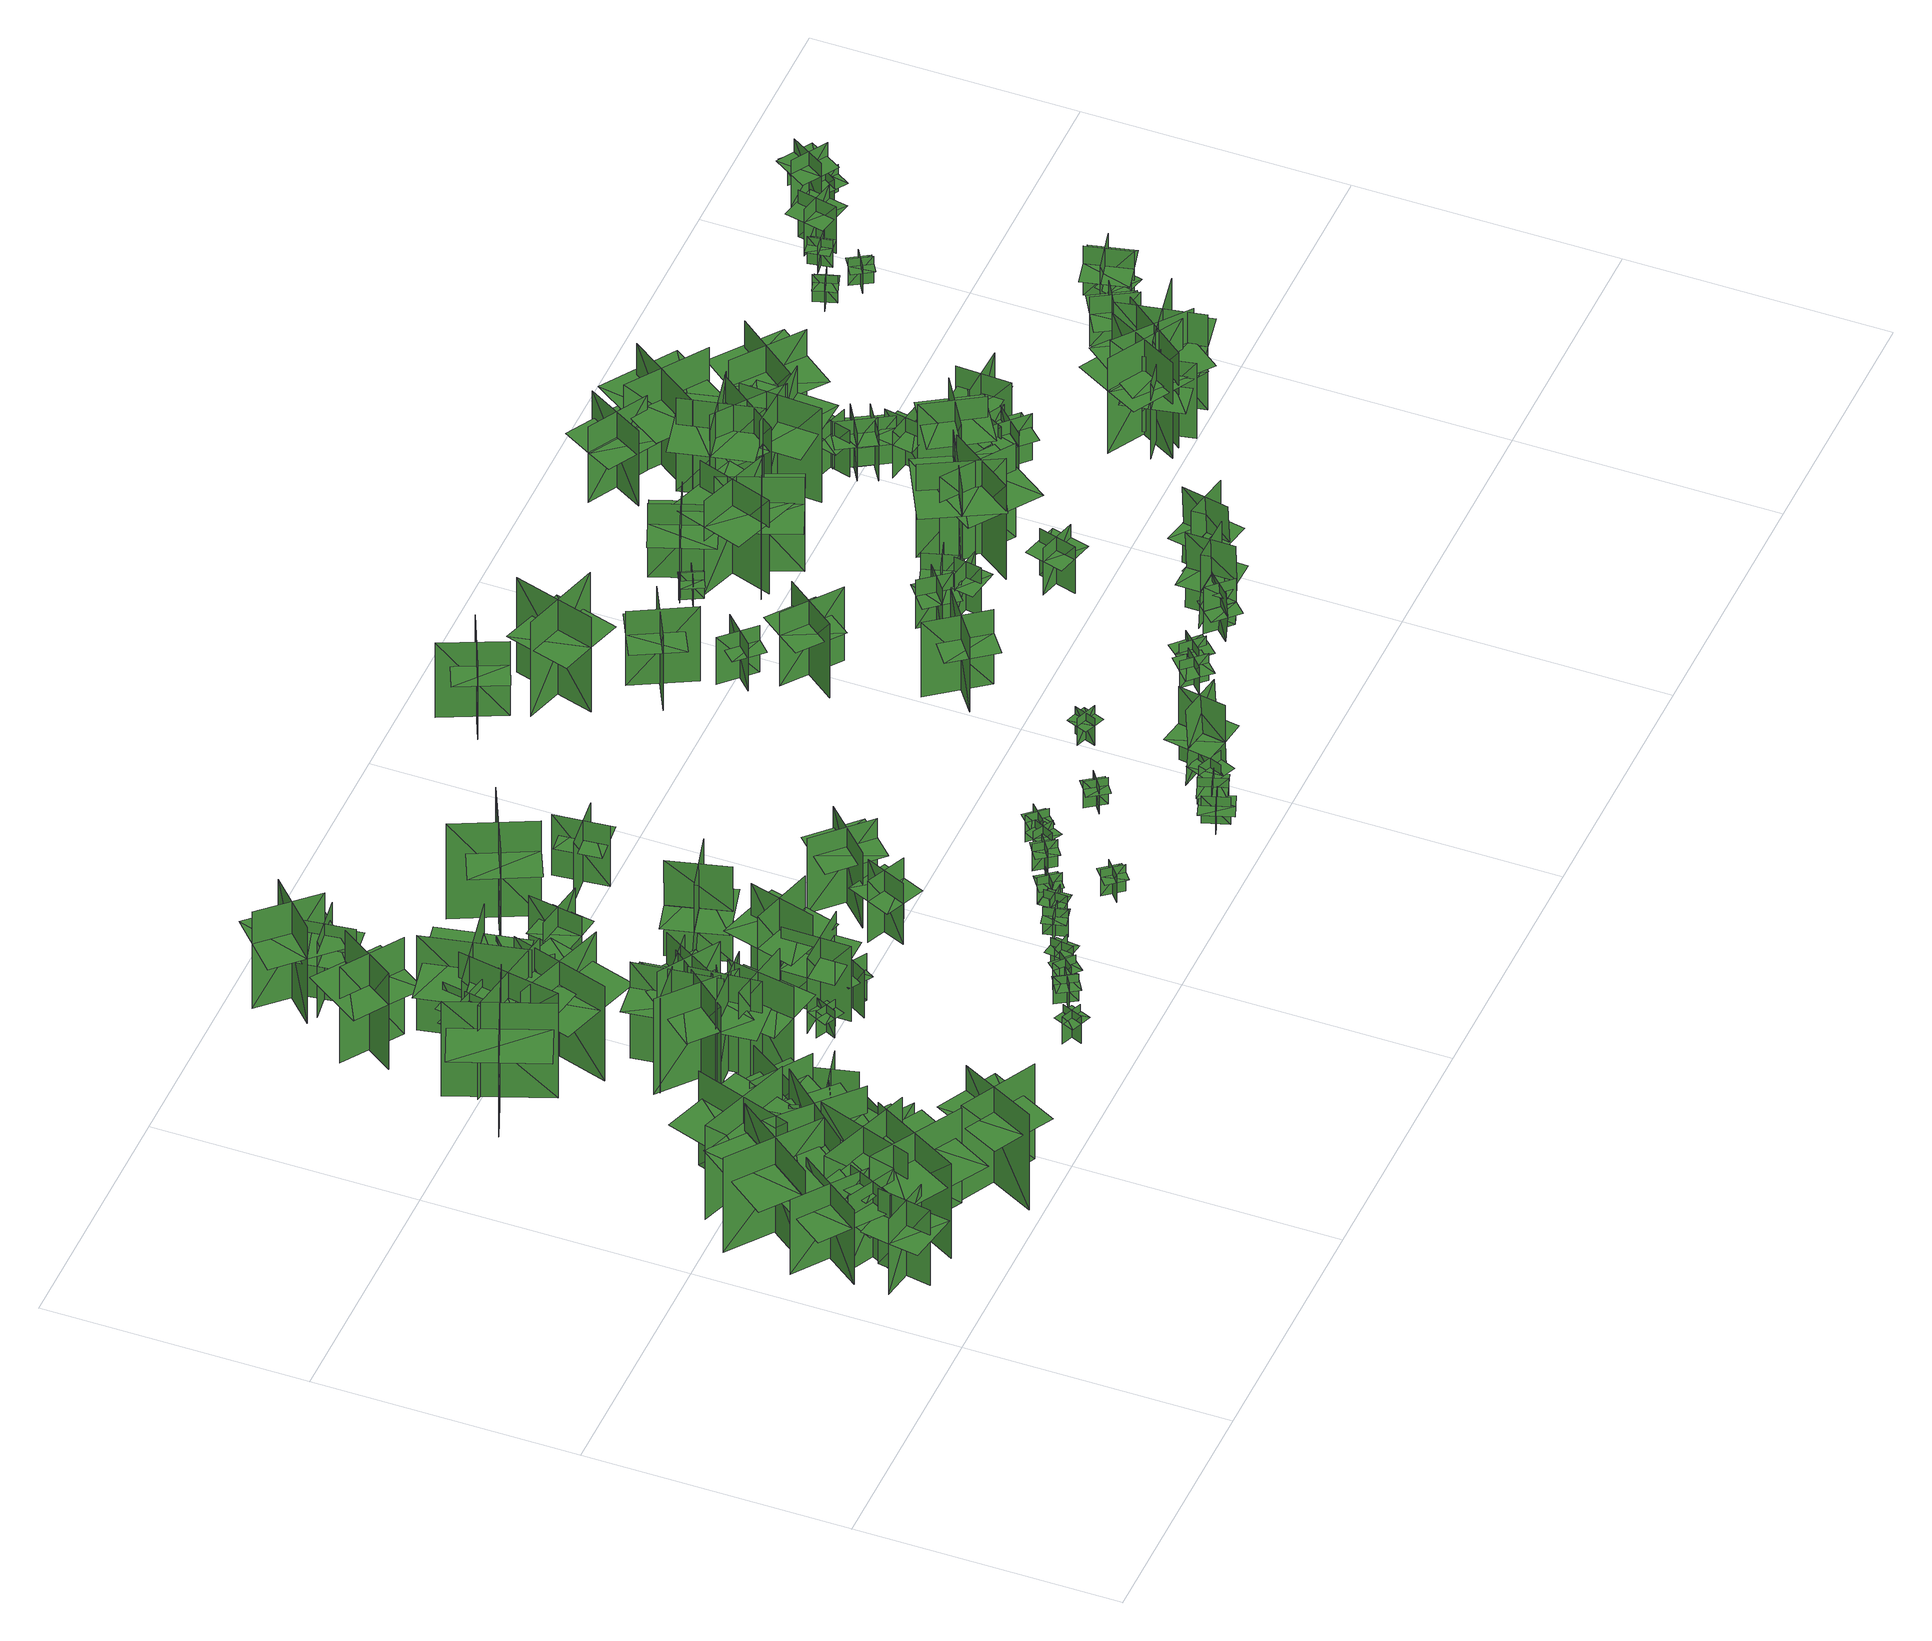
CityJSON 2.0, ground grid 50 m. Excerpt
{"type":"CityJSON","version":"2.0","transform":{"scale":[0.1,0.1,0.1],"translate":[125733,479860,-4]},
"CityObjects":{
"tree1":{"type":"SolitaryVegetationObject","geometry":[{"type":"MultiSurface","lod":"1","boundaries":[[[0,1,2]],[[0,2,3]],[[4,5,6]],[[4,6,7]],[[8,9,10]],[[8,10,11]],[[8,12,13]],[[8,13,9]]]}]},
"tree2":{"type":"SolitaryVegetationObject","geometry":[{"type":"MultiSurface","lod":"1","boundaries":[[[14,15,16]],[[14,16,17]],[[18,19,20]],[[18,20,21]],[[22,23,24]],[[22,24,25]],[[22,25,26]],[[22,26,27]]]}]},
"tree3":{"type":"SolitaryVegetationObject","geometry":[{"type":"MultiSurface","lod":"1","boundaries":[[[28,29,30]],[[28,30,31]],[[32,33,34]],[[32,34,35]],[[36,37,38]],[[36,38,39]],[[36,40,41]],[[36,41,37]]]}]},
"tree4":{"type":"SolitaryVegetationObject","geometry":[{"type":"MultiSurface","lod":"1","boundaries":[[[42,43,44]],[[42,44,45]],[[46,47,48]],[[46,48,49]],[[50,51,52]],[[50,52,53]],[[50,53,54]],[[50,54,55]]]}]},
"tree5":{"type":"SolitaryVegetationObject","geometry":[{"type":"MultiSurface","lod":"1","boundaries":[[[56,57,58]],[[56,58,59]],[[60,61,62]],[[60,62,63]],[[64,65,66]],[[64,66,67]],[[64,67,68]],[[64,68,69]]]}]},
"tree6":{"type":"SolitaryVegetationObject","geometry":[{"type":"MultiSurface","lod":"1","boundaries":[[[70,71,72]],[[70,72,73]],[[74,75,76]],[[74,76,77]],[[78,79,80]],[[78,80,81]],[[78,81,82]],[[78,82,83]]]}]},
"tree7":{"type":"SolitaryVegetationObject","geometry":[{"type":"MultiSurface","lod":"1","boundaries":[[[84,85,86]],[[84,86,87]],[[88,89,90]],[[88,90,91]],[[92,93,94]],[[92,94,95]],[[92,95,96]],[[92,96,97]]]}]},
"tree8":{"type":"SolitaryVegetationObject","geometry":[{"type":"MultiSurface","lod":"1","boundaries":[[[98,99,100]],[[98,100,101]],[[102,103,104]],[[102,104,105]],[[106,107,108]],[[106,108,109]],[[106,109,110]],[[106,110,111]]]}]},
"tree9":{"type":"SolitaryVegetationObject","geometry":[{"type":"MultiSurface","lod":"1","boundaries":[[[112,113,114]],[[112,114,115]],[[116,117,118]],[[116,118,119]],[[120,121,122]],[[120,122,123]],[[120,124,125]],[[120,125,121]]]}]},
"tree10":{"type":"SolitaryVegetationObject","geometry":[{"type":"MultiSurface","lod":"1","boundaries":[[[126,127,128]],[[126,128,129]],[[130,131,132]],[[130,132,133]],[[134,135,136]],[[134,136,137]],[[134,138,139]],[[134,139,135]]]}]},
"tree11":{"type":"SolitaryVegetationObject","geometry":[{"type":"MultiSurface","lod":"1","boundaries":[[[140,141,142]],[[140,142,143]],[[144,145,146]],[[144,146,147]],[[148,149,150]],[[148,150,151]],[[148,152,153]],[[148,153,149]]]}]},
"tree12":{"type":"SolitaryVegetationObject","geometry":[{"type":"MultiSurface","lod":"1","boundaries":[[[154,155,156]],[[154,156,157]],[[158,159,160]],[[158,160,161]],[[162,163,164]],[[162,164,165]],[[162,166,167]],[[162,167,163]]]}]},
"tree13":{"type":"SolitaryVegetationObject","geometry":[{"type":"MultiSurface","lod":"1","boundaries":[[[168,169,170]],[[168,170,171]],[[172,173,174]],[[172,174,175]],[[176,177,178]],[[176,178,179]],[[176,180,181]],[[176,181,177]]]}]},
"tree14":{"type":"SolitaryVegetationObject","geometry":[{"type":"MultiSurface","lod":"1","boundaries":[[[182,183,184]],[[182,184,185]],[[186,187,188]],[[186,188,189]],[[190,191,192]],[[190,192,193]],[[190,193,194]],[[190,194,195]]]}]},
"tree15":{"type":"SolitaryVegetationObject","geometry":[{"type":"MultiSurface","lod":"1","boundaries":[[[196,197,198]],[[196,198,199]],[[200,201,202]],[[200,202,203]],[[204,205,206]],[[204,206,207]],[[204,207,208]],[[204,208,209]]]}]},
"tree16":{"type":"SolitaryVegetationObject","geometry":[{"type":"MultiSurface","lod":"1","boundaries":[[[210,211,212]],[[210,212,213]],[[214,215,216]],[[214,216,217]],[[218,219,220]],[[218,220,221]],[[218,221,222]],[[218,222,223]]]}]},
"tree17":{"type":"SolitaryVegetationObject","geometry":[{"type":"MultiSurface","lod":"1","boundaries":[[[224,225,226]],[[224,226,227]],[[228,229,230]],[[228,230,231]],[[232,233,234]],[[232,234,235]],[[232,236,237]],[[232,237,233]]]}]},
"tree18":{"type":"SolitaryVegetationObject","geometry":[{"type":"MultiSurface","lod":"1","boundaries":[[[238,239,240]],[[238,240,241]],[[242,243,244]],[[242,244,245]],[[246,247,248]],[[246,248,249]],[[246,250,251]],[[246,251,247]]]}]},
"tree19":{"type":"SolitaryVegetationObject","geometry":[{"type":"MultiSurface","lod":"1","boundaries":[[[252,253,254]],[[252,254,255]],[[256,257,258]],[[256,258,259]],[[260,261,262]],[[260,262,263]],[[260,264,265]],[[260,265,261]]]}]},
"tree20":{"type":"SolitaryVegetationObject","geometry":[{"type":"MultiSurface","lod":"1","boundaries":[[[266,267,268]],[[266,268,269]],[[270,271,272]],[[270,272,273]],[[274,275,276]],[[274,276,277]],[[274,277,278]],[[274,278,279]]]}]},
"tree21":{"type":"SolitaryVegetationObject","geometry":[{"type":"MultiSurface","lod":"1","boundaries":[[[280,281,282]],[[280,282,283]],[[284,285,286]],[[284,286,287]],[[288,289,290]],[[288,290,291]],[[288,292,293]],[[288,293,289]]]}]},
"tree22":{"type":"SolitaryVegetationObject","geometry":[{"type":"MultiSurface","lod":"1","boundaries":[[[294,295,296]],[[294,296,297]],[[298,299,300]],[[298,300,301]],[[302,303,304]],[[302,304,305]],[[302,306,307]],[[302,307,303]]]}]},
"tree23":{"type":"SolitaryVegetationObject","geometry":[{"type":"MultiSurface","lod":"1","boundaries":[[[308,309,310]],[[308,310,311]],[[312,313,314]],[[312,314,315]],[[316,317,318]],[[316,318,319]],[[316,319,320]],[[316,320,321]]]}]},
"tree24":{"type":"SolitaryVegetationObject","geometry":[{"type":"MultiSurface","lod":"1","boundaries":[[[322,323,324]],[[322,324,325]],[[326,327,328]],[[326,328,329]],[[330,331,332]],[[330,332,333]],[[330,334,335]],[[330,335,331]]]}]},
"tree25":{"type":"SolitaryVegetationObject","geometry":[{"type":"MultiSurface","lod":"1","boundaries":[[[336,337,338]],[[336,338,339]],[[340,341,342]],[[340,342,343]],[[344,345,346]],[[344,346,347]],[[344,347,348]],[[344,348,349]]]}]},
"tree26":{"type":"SolitaryVegetationObject","geometry":[{"type":"MultiSurface","lod":"1","boundaries":[[[350,351,352]],[[350,352,353]],[[354,355,356]],[[354,356,357]],[[358,359,360]],[[358,360,361]],[[358,361,362]],[[358,362,363]]]}]},
"tree27":{"type":"SolitaryVegetationObject","geometry":[{"type":"MultiSurface","lod":"1","boundaries":[[[364,365,366]],[[364,366,367]],[[368,369,370]],[[368,370,371]],[[372,373,374]],[[372,374,375]],[[372,376,377]],[[372,377,373]]]}]},
"tree28":{"type":"SolitaryVegetationObject","geometry":[{"type":"MultiSurface","lod":"1","boundaries":[[[378,379,380]],[[378,380,381]],[[382,383,384]],[[382,384,385]],[[386,387,388]],[[386,388,389]],[[386,389,390]],[[386,390,391]]]}]},
"tree29":{"type":"SolitaryVegetationObject","geometry":[{"type":"MultiSurface","lod":"1","boundaries":[[[392,393,394]],[[392,394,395]],[[396,397,398]],[[396,398,399]],[[400,401,402]],[[400,402,403]],[[400,404,405]],[[400,405,401]]]}]},
"tree30":{"type":"SolitaryVegetationObject","geometry":[{"type":"MultiSurface","lod":"1","boundaries":[[[406,407,408]],[[406,408,409]],[[410,411,412]],[[410,412,413]],[[414,415,416]],[[414,416,417]],[[414,417,418]],[[414,418,419]]]}]},
"tree31":{"type":"SolitaryVegetationObject","geometry":[{"type":"MultiSurface","lod":"1","boundaries":[[[420,421,422]],[[420,422,423]],[[424,425,426]],[[424,426,427]],[[428,429,430]],[[428,430,431]],[[428,432,433]],[[428,433,429]]]}]},
"tree32":{"type":"SolitaryVegetationObject","geometry":[{"type":"MultiSurface","lod":"1","boundaries":[[[434,435,436]],[[434,436,437]],[[438,439,440]],[[438,440,441]],[[442,443,444]],[[442,444,445]],[[442,445,446]],[[442,446,447]]]}]},
"tree33":{"type":"SolitaryVegetationObject","geometry":[{"type":"MultiSurface","lod":"1","boundaries":[[[448,449,450]],[[448,450,451]],[[452,453,454]],[[452,454,455]],[[456,457,458]],[[456,458,459]],[[456,460,461]],[[456,461,457]]]}]},
"tree34":{"type":"SolitaryVegetationObject","geometry":[{"type":"MultiSurface","lod":"1","boundaries":[[[462,463,464]],[[462,464,465]],[[466,467,468]],[[466,468,469]],[[470,471,472]],[[470,472,473]],[[470,473,474]],[[470,474,475]]]}]},
"tree35":{"type":"SolitaryVegetationObject","geometry":[{"type":"MultiSurface","lod":"1","boundaries":[[[476,477,478]],[[476,478,479]],[[480,481,482]],[[480,482,483]],[[484,485,486]],[[484,486,487]],[[484,487,488]],[[484,488,489]]]}]},
"tree36":{"type":"SolitaryVegetationObject","geometry":[{"type":"MultiSurface","lod":"1","boundaries":[[[490,491,492]],[[490,492,493]],[[494,495,496]],[[494,496,497]],[[498,499,500]],[[498,500,501]],[[498,501,502]],[[498,502,503]]]}]},
"tree37":{"type":"SolitaryVegetationObject","geometry":[{"type":"MultiSurface","lod":"1","boundaries":[[[504,505,506]],[[504,506,507]],[[508,509,510]],[[508,510,511]],[[512,513,509]],[[512,509,508]],[[514,515,505]],[[514,505,504]],[[504,505,516]],[[504,516,517]],[[504,518,519]],[[504,519,505]]]}]},
"tree38":{"type":"SolitaryVegetationObject","geometry":[{"type":"MultiSurface","lod":"1","boundaries":[[[520,521,522]],[[520,522,523]],[[524,525,526]],[[524,526,527]],[[528,529,530]],[[528,530,531]],[[528,531,532]],[[528,532,533]]]}]},
"tree39":{"type":"SolitaryVegetationObject","geometry":[{"type":"MultiSurface","lod":"1","boundaries":[[[534,535,536]],[[534,536,537]],[[538,539,540]],[[538,540,541]],[[542,543,544]],[[542,544,545]],[[542,545,546]],[[542,546,547]]]}]},
"tree40":{"type":"SolitaryVegetationObject","geometry":[{"type":"MultiSurface","lod":"1","boundaries":[[[548,549,550]],[[548,550,551]],[[552,553,554]],[[552,554,555]],[[556,557,558]],[[556,558,559]],[[556,560,561]],[[556,561,557]]]}]},
"tree41":{"type":"SolitaryVegetationObject","geometry":[{"type":"MultiSurface","lod":"1","boundaries":[[[562,563,564]],[[562,564,565]],[[566,567,568]],[[566,568,569]],[[570,571,572]],[[570,572,573]],[[570,573,574]],[[570,574,575]]]}]},
"tree42":{"type":"SolitaryVegetationObject","geometry":[{"type":"MultiSurface","lod":"1","boundaries":[[[576,577,578]],[[576,578,579]],[[580,581,582]],[[580,582,583]],[[584,585,586]],[[584,586,587]],[[584,587,588]],[[584,588,589]]]}]},
"tree43":{"type":"SolitaryVegetationObject","geometry":[{"type":"MultiSurface","lod":"1","boundaries":[[[590,591,592]],[[590,592,593]],[[594,595,596]],[[594,596,597]],[[598,599,600]],[[598,600,601]],[[598,602,603]],[[598,603,599]]]}]},
"tree44":{"type":"SolitaryVegetationObject","geometry":[{"type":"MultiSurface","lod":"1","boundaries":[[[604,605,606]],[[604,606,607]],[[608,609,610]],[[608,610,611]],[[612,613,614]],[[612,614,615]],[[612,615,616]],[[612,616,617]]]}]},
"tree45":{"type":"SolitaryVegetationObject","geometry":[{"type":"MultiSurface","lod":"1","boundaries":[[[618,619,620]],[[618,620,621]],[[622,623,624]],[[622,624,625]],[[626,627,628]],[[626,628,629]],[[626,629,630]],[[626,630,631]]]}]},
"tree46":{"type":"SolitaryVegetationObject","geometry":[{"type":"MultiSurface","lod":"1","boundaries":[[[632,633,634]],[[632,634,635]],[[636,637,638]],[[636,638,639]],[[640,641,642]],[[640,642,643]],[[640,643,644]],[[640,644,645]]]}]},
"tree47":{"type":"SolitaryVegetationObject","geometry":[{"type":"MultiSurface","lod":"1","boundaries":[[[646,647,648]],[[646,648,649]],[[650,651,652]],[[650,652,653]],[[654,655,656]],[[654,656,657]],[[654,657,658]],[[654,658,659]]]}]},
"tree48":{"type":"SolitaryVegetationObject","geometry":[{"type":"MultiSurface","lod":"1","boundaries":[[[660,661,662]],[[660,662,663]],[[664,665,666]],[[664,666,667]],[[668,669,670]],[[668,670,671]],[[668,671,672]],[[668,672,673]]]}]},
"tree49":{"type":"SolitaryVegetationObject","geometry":[{"type":"MultiSurface","lod":"1","boundaries":[[[674,675,676]],[[674,676,677]],[[678,679,680]],[[678,680,681]],[[682,683,684]],[[682,684,685]],[[682,685,686]],[[682,686,687]]]}]},
"tree50":{"type":"SolitaryVegetationObject","geometry":[{"type":"MultiSurface","lod":"1","boundaries":[[[688,689,690]],[[688,690,691]],[[692,693,694]],[[692,694,695]],[[696,697,698]],[[696,698,699]],[[696,699,700]],[[696,700,701]]]}]},
"tree51":{"type":"SolitaryVegetationObject","geometry":[{"type":"MultiSurface","lod":"1","boundaries":[[[702,703,704]],[[702,704,705]],[[706,707,708]],[[706,708,709]],[[710,711,712]],[[710,712,713]],[[710,713,714]],[[710,714,715]]]}]},
"tree52":{"type":"SolitaryVegetationObject","geometry":[{"type":"MultiSurface","lod":"1","boundaries":[[[716,717,718]],[[716,718,719]],[[720,721,722]],[[720,722,723]],[[724,725,726]],[[724,726,727]],[[724,727,728]],[[724,728,729]]]}]},
"tree53":{"type":"SolitaryVegetationObject","geometry":[{"type":"MultiSurface","lod":"1","boundaries":[[[730,731,732]],[[730,732,733]],[[734,735,736]],[[734,736,737]],[[738,739,740]],[[738,740,741]],[[738,741,742]],[[738,742,743]]]}]},
"tree54":{"type":"SolitaryVegetationObject","geometry":[{"type":"MultiSurface","lod":"1","boundaries":[[[744,745,746]],[[744,746,747]],[[748,749,750]],[[748,750,751]],[[752,753,749]],[[752,749,748]],[[754,755,745]],[[754,745,744]],[[744,745,756]],[[744,756,757]],[[744,758,759]],[[744,759,745]]]}]},
"tree55":{"type":"SolitaryVegetationObject","geometry":[{"type":"MultiSurface","lod":"1","boundaries":[[[760,761,762]],[[760,762,763]],[[764,765,766]],[[764,766,767]],[[768,769,770]],[[768,770,771]],[[768,771,772]],[[768,772,773]]]}]},
"tree56":{"type":"SolitaryVegetationObject","geometry":[{"type":"MultiSurface","lod":"1","boundaries":[[[774,775,776]],[[774,776,777]],[[778,779,780]],[[778,780,781]],[[782,783,784]],[[782,784,785]],[[782,785,786]],[[782,786,787]]]}]},
"tree57":{"type":"SolitaryVegetationObject","geometry":[{"type":"MultiSurface","lod":"1","boundaries":[[[788,789,790]],[[788,790,791]],[[792,793,794]],[[792,794,795]],[[796,797,798]],[[796,798,799]],[[796,799,800]],[[796,800,801]]]}]},
"tree58":{"type":"SolitaryVegetationObject","geometry":[{"type":"MultiSurface","lod":"1","boundaries":[[[802,803,804]],[[802,804,805]],[[806,807,808]],[[806,808,809]],[[810,811,812]],[[810,812,813]],[[810,813,814]],[[810,814,815]]]}]},
"tree59":{"type":"SolitaryVegetationObject","geometry":[{"type":"MultiSurface","lod":"1","boundaries":[[[816,817,818]],[[816,818,819]],[[820,821,822]],[[820,822,823]],[[824,825,826]],[[824,826,827]],[[824,827,828]],[[824,828,829]]]}]},
"tree60":{"type":"SolitaryVegetationObject","geometry":[{"type":"MultiSurface","lod":"1","boundaries":[[[830,831,832]],[[830,832,833]],[[834,835,836]],[[834,836,837]],[[838,839,840]],[[838,840,841]],[[838,841,842]],[[838,842,843]]]}]},
"tree61":{"type":"SolitaryVegetationObject","geometry":[{"type":"MultiSurface","lod":"1","boundaries":[[[844,845,846]],[[844,846,847]],[[848,849,850]],[[848,850,851]],[[852,853,854]],[[852,854,855]],[[852,855,856]],[[852,856,857]]]}]},
"tree62":{"type":"SolitaryVegetationObject","geometry":[{"type":"MultiSurface","lod":"1","boundaries":[[[858,859,860]],[[858,860,861]],[[862,863,864]],[[862,864,865]],[[866,867,868]],[[866,868,869]],[[866,869,870]],[[866,870,871]]]}]},
"tree63":{"type":"SolitaryVegetationObject","geometry":[{"type":"MultiSurface","lod":"1","boundaries":[[[872,873,874]],[[872,874,875]],[[876,877,878]],[[876,878,879]],[[880,881,882]],[[880,882,883]],[[880,883,884]],[[880,884,885]]]}]},
"tree64":{"type":"SolitaryVegetationObject","geometry":[{"type":"MultiSurface","lod":"1","boundaries":[[[886,887,888]],[[886,888,889]],[[890,891,892]],[[890,892,893]],[[894,895,896]],[[894,896,897]],[[894,898,899]],[[894,899,895]]]}]},
"tree65":{"type":"SolitaryVegetationObject","geometry":[{"type":"MultiSurface","lod":"1","boundaries":[[[900,901,902]],[[900,902,903]],[[904,905,906]],[[904,906,907]],[[908,909,910]],[[908,910,911]],[[908,911,912]],[[908,912,913]]]}]},
"tree66":{"type":"SolitaryVegetationObject","geometry":[{"type":"MultiSurface","lod":"1","boundaries":[[[914,915,916]],[[914,916,917]],[[918,919,920]],[[918,920,921]],[[922,923,924]],[[922,924,925]],[[922,926,927]],[[922,927,923]]]}]},
"tree67":{"type":"SolitaryVegetationObject","geometry":[{"type":"MultiSurface","lod":"1","boundaries":[[[928,929,930]],[[928,930,931]],[[932,933,934]],[[932,934,935]],[[936,937,933]],[[936,933,932]],[[938,939,929]],[[938,929,928]],[[928,929,940]],[[928,940,941]],[[928,942,943]],[[928,943,929]]]}]},
"tree68":{"type":"SolitaryVegetationObject","geometry":[{"type":"MultiSurface","lod":"1","boundaries":[[[944,945,946]],[[944,946,947]],[[948,949,950]],[[948,950,951]],[[952,953,954]],[[952,954,955]],[[952,956,957]],[[952,957,953]]]}]},
"tree69":{"type":"SolitaryVegetationObject","geometry":[{"type":"MultiSurface","lod":"1","boundaries":[[[958,959,960]],[[958,960,961]],[[962,963,964]],[[962,964,965]],[[966,967,968]],[[966,968,969]],[[966,969,970]],[[966,970,971]]]}]},
"tree70":{"type":"SolitaryVegetationObject","geometry":[{"type":"MultiSurface","lod":"1","boundaries":[[[972,973,974]],[[972,974,975]],[[976,977,978]],[[976,978,979]],[[980,981,982]],[[980,982,983]],[[980,983,984]],[[980,984,985]]]}]},
"tree71":{"type":"SolitaryVegetationObject","geometry":[{"type":"MultiSurface","lod":"1","boundaries":[[[986,987,988]],[[986,988,989]],[[990,991,992]],[[990,992,993]],[[994,995,996]],[[994,996,997]],[[994,997,998]],[[994,998,999]]]}]},
"tree72":{"type":"SolitaryVegetationObject","geometry":[{"type":"MultiSurface","lod":"1","boundaries":[[[1000,1001,1002]],[[1000,1002,1003]],[[1004,1005,1006]],[[1004,1006,1007]],[[1008,1009,1005]],[[1008,1005,1004]],[[1010,1011,1001]],[[1010,1001,1000]],[[1000,1001,1012]],[[1000,1012,1013]],[[1000,1014,1015]],[[1000,1015,1001]]]}]},
"tree73":{"type":"SolitaryVegetationObject","geometry":[{"type":"MultiSurface","lod":"1","boundaries":[[[1016,1017,1018]],[[1016,1018,1019]],[[1020,1021,1022]],[[1020,1022,1023]],[[1024,1025,1026]],[[1024,1026,1027]],[[1024,1027,1028]],[[1024,1028,1029]]]}]},
"tree74":{"type":"SolitaryVegetationObject","geometry":[{"type":"MultiSurface","lod":"1","boundaries":[[[1030,1031,1032]],[[1030,1032,1033]],[[1034,1035,1036]],[[1034,1036,1037]],[[1038,1039,1035]],[[1038,1035,1034]],[[1040,1041,1031]],[[1040,1031,1030]],[[1030,1031,1042]],[[1030,1042,1043]],[[1030,1044,1045]],[[1030,1045,1031]]]}]},
"tree75":{"type":"SolitaryVegetationObject","geometry":[{"type":"MultiSurface","lod":"1","boundaries":[[[1046,1047,1048]],[[1046,1048,1049]],[[1050,1051,1052]],[[1050,1052,1053]],[[1054,1055,1056]],[[1054,1056,1057]],[[1054,1057,1058]],[[1054,1058,1059]]]}]},
"tree76":{"type":"SolitaryVegetationObject","geometry":[{"type":"MultiSurface","lod":"1","boundaries":[[[1060,1061,1062]],[[1060,1062,1063]],[[1064,1065,1066]],[[1064,1066,1067]],[[1068,1069,1070]],[[1068,1070,1071]],[[1068,1071,1072]],[[1068,1072,1073]]]}]},
"tree77":{"type":"SolitaryVegetationObject","geometry":[{"type":"MultiSurface","lod":"1","boundaries":[[[1074,1075,1076]],[[1074,1076,1077]],[[1078,1079,1080]],[[1078,1080,1081]],[[1082,1083,1079]],[[1082,1079,1078]],[[1084,1085,1075]],[[1084,1075,1074]],[[1074,1075,1086]],[[1074,1086,1087]],[[1074,1088,1089]],[[1074,1089,1075]]]}]},
"tree78":{"type":"SolitaryVegetationObject","geometry":[{"type":"MultiSurface","lod":"1","boundaries":[[[1090,1091,1092]],[[1090,1092,1093]],[[1094,1095,1096]],[[1094,1096,1097]],[[1098,1099,1100]],[[1098,1100,1101]],[[1098,1101,1102]],[[1098,1102,1103]]]}]},
"tree79":{"type":"SolitaryVegetationObject","geometry":[{"type":"MultiSurface","lod":"1","boundaries":[[[1104,1105,1106]],[[1104,1106,1107]],[[1108,1109,1110]],[[1108,1110,1111]],[[1112,1113,1114]],[[1112,1114,1115]],[[1112,1113,1116]],[[1112,1116,1117]]]}]},
"tree80":{"type":"SolitaryVegetationObject","geometry":[{"type":"MultiSurface","lod":"1","boundaries":[[[1118,1119,1120]],[[1118,1120,1121]],[[1122,1123,1124]],[[1122,1124,1125]],[[1126,1127,1128]],[[1126,1128,1129]],[[1126,1129,1130]],[[1126,1130,1131]]]}]},
"tree81":{"type":"SolitaryVegetationObject","geometry":[{"type":"MultiSurface","lod":"1","boundaries":[[[1132,1133,1134]],[[1132,1134,1135]],[[1136,1137,1138]],[[1136,1138,1139]],[[1140,1141,1142]],[[1140,1142,1143]],[[1140,1143,1144]],[[1140,1144,1145]]]}]},
"tree82":{"type":"SolitaryVegetationObject","geometry":[{"type":"MultiSurface","lod":"1","boundaries":[[[1146,1147,1148]],[[1146,1148,1149]],[[1150,1151,1152]],[[1150,1152,1153]],[[1154,1155,1156]],[[1154,1156,1157]],[[1154,1157,1158]],[[1154,1158,1159]]]}]},
"tree83":{"type":"SolitaryVegetationObject","geometry":[{"type":"MultiSurface","lod":"1","boundaries":[[[1160,1161,1162]],[[1160,1162,1163]],[[1164,1165,1166]],[[1164,1166,1167]],[[1168,1169,1170]],[[1168,1170,1171]],[[1168,1171,1172]],[[1168,1172,1173]]]}]},
"tree84":{"type":"SolitaryVegetationObject","geometry":[{"type":"MultiSurface","lod":"1","boundaries":[[[1174,1175,1176]],[[1174,1176,1177]],[[1178,1179,1180]],[[1178,1180,1181]],[[1182,1183,1184]],[[1182,1184,1185]],[[1182,1185,1186]],[[1182,1186,1187]]]}]},
"tree85":{"type":"SolitaryVegetationObject","geometry":[{"type":"MultiSurface","lod":"1","boundaries":[[[1188,1189,1190]],[[1188,1190,1191]],[[1192,1193,1194]],[[1192,1194,1195]],[[1196,1197,1198]],[[1196,1198,1199]],[[1196,1199,1200]],[[1196,1200,1201]]]}]},
"tree86":{"type":"SolitaryVegetationObject","geometry":[{"type":"MultiSurface","lod":"1","boundaries":[[[1202,1203,1204]],[[1202,1204,1205]],[[1206,1207,1208]],[[1206,1208,1209]],[[1210,1211,1212]],[[1210,1212,1213]],[[1210,1213,1214]],[[1210,1214,1215]]]}]},
"tree87":{"type":"SolitaryVegetationObject","geometry":[{"type":"MultiSurface","lod":"1","boundaries":[[[1216,1217,1218]],[[1216,1218,1219]],[[1220,1221,1222]],[[1220,1222,1223]],[[1224,1225,1226]],[[1224,1226,1227]],[[1224,1227,1228]],[[1224,1228,1229]]]}]},
"tree88":{"type":"SolitaryVegetationObject","geometry":[{"type":"MultiSurface","lod":"1","boundaries":[[[1230,1231,1232]],[[1230,1232,1233]],[[1234,1235,1236]],[[1234,1236,1237]],[[1238,1239,1240]],[[1238,1240,1241]],[[1238,1241,1242]],[[1238,1242,1243]]]}]},
"tree89":{"type":"SolitaryVegetationObject","geometry":[{"type":"MultiSurface","lod":"1","boundaries":[[[1244,1245,1246]],[[1244,1246,1247]],[[1248,1249,1250]],[[1248,1250,1251]],[[1252,1253,1254]],[[1252,1254,1255]],[[1252,1255,1256]],[[1252,1256,1257]]]}]},
"tree90":{"type":"SolitaryVegetationObject","geometry":[{"type":"MultiSurface","lod":"1","boundaries":[[[1258,1259,1260]],[[1258,1260,1261]],[[1262,1263,1264]],[[1262,1264,1265]],[[1266,1267,1268]],[[1266,1268,1269]],[[1266,1269,1270]],[[1266,1270,1271]]]}]},
"tree91":{"type":"SolitaryVegetationObject","geometry":[{"type":"MultiSurface","lod":"1","boundaries":[[[1272,1273,1274]],[[1272,1274,1275]],[[1276,1277,1278]],[[1276,1278,1279]],[[1280,1281,1282]],[[1280,1282,1283]],[[1280,1283,1284]],[[1280,1284,1285]]]}]},
"tree92":{"type":"SolitaryVegetationObject","geometry":[{"type":"MultiSurface","lod":"1","boundaries":[[[1286,1287,1288]],[[1286,1288,1289]],[[1290,1291,1292]],[[1290,1292,1293]],[[1294,1295,1296]],[[1294,1296,1297]],[[1294,1297,1298]],[[1294,1298,1299]]]}]},
"tree93":{"type":"SolitaryVegetationObject","geometry":[{"type":"MultiSurface","lod":"1","boundaries":[[[1300,1301,1302]],[[1300,1302,1303]],[[1304,1305,1306]],[[1304,1306,1307]],[[1308,1309,1310]],[[1308,1310,1311]],[[1308,1309,1312]],[[1308,1312,1313]]]}]},
"tree94":{"type":"SolitaryVegetationObject","geometry":[{"type":"MultiSurface","lod":"1","boundaries":[[[1314,1315,1316]],[[1314,1316,1317]],[[1318,1319,1320]],[[1318,1320,1321]],[[1322,1323,1324]],[[1322,1324,1325]],[[1322,1323,1326]],[[1322,1326,1327]]]}]},
"tree95":{"type":"SolitaryVegetationObject","geometry":[{"type":"MultiSurface","lod":"1","boundaries":[[[1328,1329,1330]],[[1328,1330,1331]],[[1332,1333,1334]],[[1332,1334,1335]],[[1336,1337,1338]],[[1336,1338,1339]],[[1336,1337,1340]],[[1336,1340,1341]]]}]},
"tree96":{"type":"SolitaryVegetationObject","geometry":[{"type":"MultiSurface","lod":"1","boundaries":[[[1342,1343,1344]],[[1342,1344,1345]],[[1346,1347,1348]],[[1346,1348,1349]],[[1350,1351,1352]],[[1350,1352,1353]],[[1350,1351,1354]],[[1350,1354,1355]]]}]},
"tree97":{"type":"SolitaryVegetationObject","geometry":[{"type":"MultiSurface","lod":"1","boundaries":[[[1356,1357,1358]],[[1356,1358,1359]],[[1360,1361,1362]],[[1360,1362,1363]],[[1364,1365,1366]],[[1364,1366,1367]],[[1364,1367,1368]],[[1364,1368,1369]]]}]},
"tree98":{"type":"SolitaryVegetationObject","geometry":[{"type":"MultiSurface","lod":"1","boundaries":[[[1370,1371,1372]],[[1370,1372,1373]],[[1374,1375,1376]],[[1374,1376,1377]],[[1378,1379,1380]],[[1378,1380,1381]],[[1378,1381,1382]],[[1378,1382,1383]]]}]},
"tree99":{"type":"SolitaryVegetationObject","geometry":[{"type":"MultiSurface","lod":"1","boundaries":[[[1384,1385,1386]],[[1384,1386,1387]],[[1388,1389,1390]],[[1388,1390,1391]],[[1392,1393,1394]],[[1392,1394,1395]],[[1392,1395,1396]],[[1392,1396,1397]]]}]},
"tree100":{"type":"SolitaryVegetationObject","geometry":[{"type":"MultiSurface","lod":"1","boundaries":[[[1398,1399,1400]],[[1398,1400,1401]],[[1402,1403,1404]],[[1402,1404,1405]],[[1406,1407,1408]],[[1406,1408,1409]],[[1406,1409,1410]],[[1406,1410,1411]]]}]},
"tree101":{"type":"SolitaryVegetationObject","geometry":[{"type":"MultiSurface","lod":"1","boundaries":[[[1412,1413,1414]],[[1412,1414,1415]],[[1416,1417,1418]],[[1416,1418,1419]],[[1420,1421,1422]],[[1420,1422,1423]],[[1420,1423,1424]],[[1420,1424,1425]]]}]},
"tree102":{"type":"SolitaryVegetationObject","geometry":[{"type":"MultiSurface","lod":"1","boundaries":[[[1426,1427,1428]],[[1426,1428,1429]],[[1430,1431,1432]],[[1430,1432,1433]],[[1434,1435,1436]],[[1434,1436,1437]],[[1434,1437,1438]],[[1434,1438,1439]]]}]},
"tree103":{"type":"SolitaryVegetationObject","geometry":[{"type":"MultiSurface","lod":"1","boundaries":[[[1440,1441,1442]],[[1440,1442,1443]],[[1444,1445,1446]],[[1444,1446,1447]],[[1448,1449,1450]],[[1448,1450,1451]],[[1448,1451,1452]],[[1448,1452,1453]]]}]},
"tree104":{"type":"SolitaryVegetationObject","geometry":[{"type":"MultiSurface","lod":"1","boundaries":[[[1454,1455,1456]],[[1454,1456,1457]],[[1458,1459,1460]],[[1458,1460,1461]],[[1462,1463,1464]],[[1462,1464,1465]],[[1462,1465,1466]],[[1462,1466,1467]]]}]},
"tree105":{"type":"SolitaryVegetationObject","geometry":[{"type":"MultiSurface","lod":"1","boundaries":[[[1468,1469,1470]],[[1468,1470,1471]],[[1472,1473,1474]],[[1472,1474,1475]],[[1476,1477,1478]],[[1476,1478,1479]],[[1476,1479,1480]],[[1476,1480,1481]]]}]},
"tree106":{"type":"SolitaryVegetationObject","geometry":[{"type":"MultiSurface","lod":"1","boundaries":[[[1482,1483,1484]],[[1482,1484,1485]],[[1486,1487,1488]],[[1486,1488,1489]],[[1490,1491,1492]],[[1490,1492,1493]],[[1490,1493,1494]],[[1490,1494,1495]]]}]}
},
"vertices":[
[121,203,28],[103,100,28],[103,100,201],[121,203,201],[55,157,28],[158,139,28],[158,139,201],[55,157,201],[55,157,144],[158,139,144],[168,195,144],[65,213,144],[46,100,144],[149,83,144],
[39,332,28],[166,239,28],[166,239,199],[39,332,199],[57,221,28],[150,348,28],[150,348,199],[57,221,199],[61,226,151],[116,186,151],[202,302,151],[146,343,151],[91,384,151],[5,267,151],
[161,270,26],[115,177,26],[115,177,199],[161,270,199],[85,244,26],[179,198,26],[179,198,199],[85,244,199],[85,244,142],[179,198,142],[204,249,142],[110,295,142],[60,193,142],[154,147,142],
[55,462,21],[215,341,21],[215,341,239],[55,462,239],[76,320,21],[197,480,21],[197,480,239],[76,320,239],[81,327,178],[151,274,178],[262,421,178],[192,474,178],[122,526,178],[11,379,178],
[330,134,17],[156,233,17],[156,233,235],[330,134,235],[290,272,17],[191,97,17],[191,97,235],[290,272,235],[286,265,174],[210,308,174],[119,148,174],[196,104,174],[272,61,174],[363,221,174],
[189,176,16],[256,365,16],[256,365,234],[189,176,234],[318,239,16],[129,306,16],[129,306,234],[318,239,234],[310,241,173],[339,324,173],[166,385,173],[136,303,173],[107,220,173],[281,159,173],
[178,296,17],[312,445,17],[312,445,235],[178,296,235],[321,305,17],[172,439,17],[172,439,235],[321,305,235],[315,311,174],[374,376,174],[237,499,174],[178,434,174],[120,369,174],[257,245,174],
[312,458,19],[123,523,19],[123,523,236],[312,458,236],[248,586,19],[183,396,19],[183,396,236],[248,586,236],[245,578,176],[162,606,176],[103,432,176],[186,404,176],[269,375,176],[328,550,176],
[357,329,11],[285,221,11],[285,221,183],[357,329,183],[257,308,11],[365,236,11],[365,236,183],[257,308,183],[351,320,138],[285,221,138],[328,192,138],[394,291,138],[309,348,138],[242,250,138],
[336,313,12],[278,432,12],[278,432,184],[336,313,184],[362,392,12],[362,392,184],[243,334,184],[243,334,12],[328,319,118],[277,422,118],[229,399,118],[279,295,118],[378,343,118],[327,447,118],
[366,24,8],[442,171,8],[442,171,227],[366,24,227],[490,64,8],[344,141,8],[344,141,227],[490,64,227],[373,37,170],[442,171,170],[384,201,170],[315,67,170],[430,6,170],[500,141,170],
[409,441,19],[301,513,19],[301,513,191],[409,441,191],[389,542,19],[316,434,19],[316,434,191],[389,542,191],[400,447,147],[301,513,147],[273,471,147],[371,405,147],[429,490,147],[330,556,147],
[430,364,17],[404,470,17],[404,470,157],[430,364,157],[464,423,17],[464,423,157],[359,397,157],[359,397,17],[424,370,103],[401,462,103],[359,451,103],[381,360,103],[468,381,103],[446,473,103],
[188,931,17],[375,1002,17],[375,1002,234],[188,931,234],[319,874,17],[248,1061,17],[248,1061,234],[319,874,234],[316,881,174],[398,912,174],[333,1085,174],[251,1053,174],[169,1022,174],[234,850,174],
[284,1052,21],[381,1033,21],[381,1033,192],[284,1052,192],[321,997,21],[321,997,192],[339,1095,192],[339,1095,21],[322,1001,137],[363,993,137],[377,1072,137],[336,1079,137],[295,1087,137],[281,1008,137],
[462,966,16],[264,1000,16],[264,1000,233],[462,966,233],[378,1082,16],[344,884,16],[344,884,233],[378,1082,233],[377,1074,173],[290,1089,173],[259,907,173],[345,892,173],[432,877,173],[463,1059,173],
[525,741,10],[419,615,10],[419,615,230],[525,741,230],[395,729,10],[522,623,10],[522,623,230],[395,729,230],[516,730,173],[419,615,173],[469,573,173],[566,688,173],[466,772,173],[369,657,173],
[367,1178,21],[256,1252,21],[256,1252,242],[367,1178,242],[347,1278,21],[273,1168,21],[273,1168,242],[347,1278,242],[347,1278,170],[273,1168,170],[333,1127,170],[407,1238,170],[286,1319,170],[212,1208,170],
[489,704,14],[501,572,14],[501,572,235],[489,704,235],[424,626,14],[557,637,14],[557,637,235],[424,626,235],[424,626,163],[557,637,163],[550,710,163],[418,698,163],[431,553,163],[563,565,163],
[329,947,10],[520,886,10],[520,886,227],[329,947,227],[396,820,10],[456,1011,10],[456,1011,227],[396,820,227],[398,828,167],[482,801,167],[538,977,167],[454,1003,167],[370,1030,167],[315,854,167],
[509,517,14],[532,648,14],[532,648,234],[509,517,234],[592,576,14],[461,599,14],[461,599,234],[592,576,234],[592,576,162],[461,599,162],[449,528,162],[579,505,162],[605,648,162],[474,671,162],
[490,638,8],[469,802,8],[469,802,228],[490,638,228],[569,742,8],[405,721,8],[405,721,228],[569,742,228],[488,652,171],[469,802,171],[404,794,171],[423,644,171],[553,661,171],[534,811,171],
[426,966,18],[387,1163,18],[387,1163,236],[426,966,236],[505,1086,18],[308,1048,18],[308,1048,236],[505,1086,236],[497,1084,175],[480,1170,175],[299,1135,175],[316,1049,175],[332,963,175],[513,998,175],
[559,771,11],[489,658,11],[489,658,232],[559,771,232],[459,748,11],[572,678,11],[572,678,232],[459,748,232],[459,748,160],[572,678,160],[611,739,160],[498,809,160],[421,686,160],[534,616,160],
[370,952,15],[487,1057,15],[487,1057,186],[370,952,186],[483,947,15],[377,1064,15],[377,1064,186],[483,947,186],[478,952,138],[529,998,138],[432,1105,138],[381,1059,138],[330,1013,138],[427,906,138],
[554,624,14],[506,710,14],[506,710,185],[554,624,185],[572,687,14],[572,687,185],[485,639,185],[485,639,14],[569,685,130],[549,722,130],[479,683,130],[499,647,130],[519,610,130],[589,649,130],
[340,1447,11],[432,1351,11],[432,1351,232],[340,1447,232],[339,1345,11],[434,1437,11],[434,1437,232],[339,1345,232],[339,1345,160],[434,1437,160],[384,1489,160],[288,1397,160],[389,1293,160],[485,1385,160],
[644,496,11],[664,536,11],[664,536,73],[644,496,73],[672,506,11],[632,525,11],[632,525,73],[672,506,73],[672,506,56],[682,525,56],[642,545,56],[632,525,56],[623,505,56],[663,486,56],
[413,1285,12],[400,1389,12],[400,1389,186],[413,1285,186],[462,1349,12],[359,1335,12],[359,1335,186],[462,1349,186],[462,1349,129],[359,1335,129],[366,1279,129],[469,1292,129],[455,1405,129],[351,1392,129],
[818,114,11],[777,130,11],[777,130,73],[818,114,73],[807,141,11],[790,100,11],[790,100,73],[807,141,73],[807,141,56],[786,149,56],[770,108,56],[790,100,56],[811,92,56],[827,133,56],
[770,544,8],[640,545,8],[640,545,181],[770,544,181],[698,617,8],[697,487,8],[697,487,181],[698,617,181],[759,544,136],[640,545,136],[640,494,136],[759,493,136],[760,596,136],[641,597,136],
[753,481,12],[699,514,12],[699,514,120],[753,481,120],[743,522,12],[743,522,120],[710,468,120],[710,468,12],[741,520,85],[719,534,85],[693,490,85],[715,477,85],[738,463,85],[764,506,85],
[697,558,7],[733,686,7],[733,686,228],[697,558,228],[786,608,7],[658,644,7],[658,644,228],[786,608,228],[786,608,156],[658,644,156],[638,574,156],[766,538,156],[805,678,156],[677,714,156],
[889,145,11],[865,183,11],[865,183,73],[889,145,73],[895,174,11],[858,150,11],[858,150,73],[895,174,73],[895,174,56],[883,193,56],[846,169,56],[858,150,56],[870,132,56],[907,155,56],
[580,1008,16],[683,991,16],[683,991,156],[580,1008,156],[619,953,16],[619,953,156],[636,1057,156],[636,1057,16],[619,953,112],[662,947,112],[675,1029,112],[632,1036,112],[589,1043,112],[576,960,112],
[932,168,11],[899,197,11],[899,197,73],[932,168,73],[930,197,11],[901,164,11],[901,164,73],[930,197,73],[930,197,56],[914,212,56],[884,179,56],[901,164,56],[917,149,56],[947,182,56],
[807,804,120],[692,775,120],[707,715,120],[822,744,120],[766,733,120],[737,848,120],[730,846,229],[759,731,229],[759,731,11],[730,846,11],[806,809,11],[690,780,11],[692,775,229],[807,804,229],[792,862,120],[677,833,120],
[975,201,11],[931,207,11],[931,207,73],[975,201,73],[957,225,11],[951,181,11],[951,181,73],[957,225,73],[957,225,56],[935,228,56],[929,184,56],[951,181,56],[973,178,56],[979,222,56],
[643,1112,15],[790,1181,15],[790,1181,233],[643,1112,233],[741,1077,15],[741,1077,233],[672,1224,233],[672,1224,15],[741,1077,164],[803,1106,164],[748,1223,164],[686,1194,164],[625,1166,164],[680,1048,164],
[908,477,12],[942,555,12],[942,555,153],[908,477,153],[969,501,12],[891,535,12],[891,535,153],[969,501,153],[969,501,107],[891,535,107],[872,492,107],[950,458,107],[988,543,107],[910,578,107],
[1048,250,12],[1005,240,12],[1005,240,74],[1048,250,74],[1023,266,12],[1033,223,12],[1033,223,74],[1023,266,74],[1023,266,56],[1002,261,56],[1012,218,56],[1033,223,56],[1055,228,56],[1045,271,56],
[1066,282,12],[1066,238,12],[1066,238,73],[1066,282,73],[1045,261,12],[1089,261,12],[1089,261,73],[1045,261,73],[1045,261,56],[1045,239,56],[1089,239,56],[1089,261,56],[1089,283,56],[1045,283,56],
[924,660,9],[1016,569,9],[1016,569,181],[924,660,181],[925,558,9],[1016,650,9],[1016,650,181],[925,558,181],[932,653,137],[1016,569,137],[1052,606,137],[968,689,137],[896,616,137],[980,533,137],
[857,997,12],[847,1101,12],[847,1101,151],[857,997,151],[899,1050,12],[899,1050,151],[795,1039,151],[795,1039,12],[899,1050,107],[895,1093,107],[812,1084,107],[816,1041,107],[821,997,107],[904,1006,107],
[1091,304,12],[1118,269,12],[1118,269,73],[1091,304,73],[1087,275,12],[1122,302,12],[1122,302,73],[1087,275,73],[1087,275,56],[1100,258,56],[1135,284,56],[1122,302,56],[1109,319,56],[1074,293,56],
[1178,207,13],[1144,179,13],[1144,179,74],[1178,207,74],[1149,210,13],[1177,176,13],[1177,176,74],[1149,210,74],[1149,210,57],[1132,196,57],[1160,162,57],[1177,176,57],[1194,190,57],[1166,225,57],
[1196,338,11],[1160,313,11],[1160,313,73],[1196,338,73],[1167,344,11],[1193,308,11],[1193,308,73],[1167,344,73],[1167,344,56],[1149,331,56],[1175,295,56],[1193,308,56],[1211,320,56],[1186,356,56],
[1225,362,11],[1205,323,11],[1205,323,73],[1225,362,73],[1197,354,11],[1236,333,11],[1236,333,73],[1197,354,73],[1197,354,56],[1187,334,56],[1226,313,56],[1236,333,56],[1246,353,56],[1207,373,56],
[1261,351,11],[1231,383,11],[1231,383,73],[1261,351,73],[1262,381,11],[1230,350,11],[1230,350,73],[1262,381,73],[1262,381,56],[1247,397,56],[1215,366,56],[1230,350,56],[1245,334,56],[1277,365,56],
[1428,109,5],[1428,109,67],[1377,91,67],[1377,91,5],[1411,77,5],[1411,77,67],[1395,125,67],[1395,125,5],[1414,69,46],[1439,78,46],[1419,138,46],[1393,130,46],[1368,121,46],[1389,60,46],
[1343,292,13],[1379,318,13],[1379,318,74],[1343,292,74],[1372,287,13],[1346,323,13],[1346,323,74],[1372,287,74],[1372,287,57],[1390,300,57],[1364,336,57],[1346,323,57],[1328,311,57],[1354,274,57],
[1437,149,5],[1437,149,67],[1454,98,67],[1454,98,5],[1469,132,5],[1469,132,67],[1420,116,67],[1420,116,5],[1477,135,47],[1468,160,47],[1407,139,47],[1416,114,47],[1425,89,47],[1485,109,47],
[1513,137,7],[1513,137,69],[1463,157,69],[1463,157,7],[1479,123,7],[1479,123,69],[1498,171,69],[1498,171,7],[1476,116,48],[1501,106,48],[1525,165,48],[1500,175,48],[1475,185,48],[1451,126,48],
[1511,128,92],[1526,220,92],[1478,228,93],[1463,136,93],[1472,180,92],[1564,165,92],[1565,170,178],[1473,185,178],[1473,185,6],[1565,170,6],[1515,127,6],[1530,220,6],[1526,220,178],[1511,128,178],[1558,121,93],[1573,213,93],
[1119,1348,13],[1236,1400,13],[1236,1400,184],[1119,1348,184],[1196,1319,13],[1196,1319,184],[1144,1436,184],[1144,1436,13],[1196,1319,130],[1245,1341,130],[1203,1434,130],[1154,1413,130],[1106,1391,130],[1147,1298,130],
[1490,392,13],[1532,377,13],[1532,377,75],[1490,392,75],[1502,365,13],[1518,407,13],[1518,407,75],[1502,365,75],[1502,365,58],[1523,357,58],[1538,399,58],[1518,407,58],[1497,414,58],[1482,373,58],
[1201,1283,19],[1357,1237,19],[1357,1237,236],[1201,1283,236],[1251,1192,19],[1251,1192,236],[1298,1348,236],[1298,1348,19],[1251,1192,167],[1316,1172,167],[1353,1297,167],[1288,1316,167],[1223,1336,167],[1186,1211,167],
[1410,1136,23],[1296,1077,23],[1296,1077,194],[1410,1136,194],[1331,1161,23],[1331,1161,194],[1390,1047,194],[1390,1047,23],[1331,1161,140],[1284,1136,140],[1331,1045,140],[1379,1070,140],[1426,1095,140],[1379,1185,140],
[1395,961,25],[1453,1018,25],[1453,1018,133],[1395,961,133],[1447,961,25],[1447,961,133],[1390,1018,133],[1390,1018,25],[1447,961,99],[1471,984,99],[1425,1031,99],[1401,1007,99],[1377,983,99],[1423,937,99],
[1511,928,22],[1434,826,22],[1434,826,192],[1511,928,192],[1430,917,22],[1430,917,192],[1532,839,192],[1532,839,22],[1430,917,139],[1398,874,139],[1479,812,139],[1511,855,139],[1544,897,139],[1462,959,139],
[1501,595,13],[1603,672,13],[1603,672,184],[1501,595,184],[1582,584,13],[1582,584,184],[1505,686,184],[1505,686,13],[1582,584,130],[1625,616,130],[1563,698,130],[1520,665,130],[1478,633,130],[1540,552,130],
[1699,288,7],[1699,288,69],[1735,249,69],[1735,249,7],[1735,287,7],[1735,287,69],[1697,251,69],[1697,251,7],[1740,292,49],[1722,311,49],[1675,267,49],[1694,248,49],[1712,228,49],[1759,273,49],
[1738,269,7],[1738,269,69],[1775,308,69],[1775,308,7],[1738,305,7],[1738,305,69],[1775,270,69],[1775,270,7],[1732,310,49],[1714,291,49],[1760,247,49],[1779,267,49],[1797,286,49],[1750,330,49],
[1650,755,26],[1692,703,26],[1692,703,137],[1650,755,137],[1645,704,26],[1697,746,26],[1697,746,137],[1645,704,137],[1645,704,101],[1697,746,101],[1674,774,101],[1622,732,101],[1668,676,101],[1720,718,101],
[1532,1118,50],[1572,1138,50],[1572,1138,112],[1532,1118,112],[1560,1109,50],[1540,1148,50],[1540,1148,112],[1560,1109,112],[1560,1109,94],[1580,1119,94],[1560,1158,94],[1540,1148,94],[1521,1138,94],[1540,1099,94],
[1728,727,30],[1717,662,30],[1717,662,141],[1728,727,141],[1686,698,30],[1752,687,30],[1752,687,141],[1686,698,141],[1686,698,105],[1752,687,105],[1758,722,105],[1693,734,105],[1680,662,105],[1746,651,105],
[1876,256,67],[1833,298,67],[1812,276,67],[1854,234,67],[1835,255,67],[1876,297,67],[1874,300,122],[1832,257,122],[1832,257,13],[1874,300,13],[1878,258,13],[1835,300,13],[1833,298,122],[1876,256,122],[1897,278,67],[1854,319,67],
[1709,770,35],[1729,706,35],[1729,706,145],[1709,770,145],[1686,724,35],[1749,744,35],[1749,744,145],[1686,724,145],[1686,724,109],[1749,744,109],[1738,779,109],[1675,759,109],[1697,690,109],[1760,710,109],
[1650,1186,48],[1536,1144,48],[1536,1144,217],[1650,1186,217],[1577,1220,48],[1619,1106,48],[1619,1106,217],[1577,1220,217],[1577,1220,170],[1520,1199,170],[1561,1085,170],[1619,1106,170],[1676,1127,170],[1634,1241,170],
[1666,1159,46],[1616,1012,46],[1616,1012,262],[1666,1159,262],[1573,1114,46],[1720,1064,46],[1720,1064,262],[1573,1114,262],[1573,1114,202],[1548,1040,202],[1695,991,202],[1720,1064,202],[1745,1137,202],[1598,1187,202],
[1600,1020,45],[1744,1076,45],[1744,1076,261],[1600,1020,261],[1694,978,45],[1638,1122,45],[1638,1122,261],[1694,978,261],[1694,978,200],[1766,1006,200],[1710,1150,200],[1638,1122,200],[1566,1094,200],[1621,950,200],
[1937,307,100],[1844,308,100],[1843,260,100],[1936,258,100],[1891,261,100],[1893,354,100],[1887,354,185],[1886,261,185],[1886,261,14],[1887,354,14],[1937,310,14],[1844,312,14],[1844,308,185],[1937,307,185],[1938,354,100],[1844,355,100],
[1858,611,24],[1838,537,24],[1838,537,131],[1858,611,131],[1813,586,24],[1888,566,24],[1888,566,131],[1813,586,131],[1813,586,101],[1803,548,101],[1878,529,101],[1888,566,101],[1898,603,101],[1823,623,101],
[1925,304,75],[1937,362,75],[1907,368,75],[1895,310,75],[1902,338,75],[1960,326,75],[1961,329,130],[1903,341,130],[1903,341,21],[1961,329,21],[1928,303,21],[1940,362,21],[1937,362,130],[1925,304,130],[1955,298,75],[1967,356,75],
[1799,815,44],[1870,678,44],[1870,678,259],[1799,815,259],[1767,717,44],[1904,789,44],[1904,789,259],[1767,717,259],[1767,717,199],[1803,648,199],[1940,720,199],[1904,789,199],[1869,857,199],[1731,785,199],
[1913,678,43],[1785,766,43],[1785,766,258],[1913,678,258],[1895,779,43],[1807,652,43],[1807,652,258],[1895,779,258],[1895,779,198],[1831,824,198],[1743,696,198],[1807,652,198],[1870,608,198],[1959,735,198],
[2020,343,111],[1929,360,111],[1920,312,111],[2011,295,111],[1968,305,111],[1985,397,111],[1980,398,197],[1962,306,197],[1962,306,25],[1980,398,25],[2021,346,25],[1929,364,25],[1929,360,197],[2020,343,197],[2029,389,111],[1938,407,111],
[1802,1259,44],[1834,1107,44],[1834,1107,259],[1802,1259,259],[1745,1173,44],[1897,1205,44],[1897,1205,259],[1745,1173,259],[1745,1173,199],[1761,1097,199],[1913,1129,199],[1897,1205,199],[1880,1281,199],[1729,1248,199],
[1717,1387,46],[1830,1324,46],[1830,1324,219],[1717,1387,219],[1741,1303,46],[1805,1415,46],[1805,1415,219],[1741,1303,219],[1715,1384,161],[1828,1320,161],[1860,1377,161],[1747,1440,161],[1802,1275,161],[1690,1338,161],
[1887,1204,43],[1794,1080,43],[1794,1080,258],[1887,1204,258],[1784,1190,43],[1908,1097,43],[1908,1097,258],[1784,1190,258],[1784,1190,198],[1738,1128,198],[1862,1035,198],[1908,1097,198],[1955,1159,198],[1831,1252,198],
[1876,1173,44],[1869,1018,44],[1869,1018,260],[1876,1173,260],[1799,1104,44],[1954,1097,44],[1954,1097,260],[1799,1104,260],[1799,1104,199],[1796,1027,199],[1950,1019,199],[1954,1097,199],[1958,1174,199],[1803,1182,199],
[1967,1059,44],[1902,1102,44],[1902,1102,152],[1967,1059,152],[1956,1110,44],[1914,1045,44],[1914,1045,152],[1956,1110,152],[1956,1110,122],[1924,1131,122],[1882,1066,122],[1914,1045,122],[1947,1024,122],[1989,1089,122],
[1806,1230,38],[1906,1374,38],[1906,1374,258],[1806,1230,258],[1943,1255,38],[1799,1355,38],[1799,1355,258],[1943,1255,258],[1822,1232,187],[1890,1186,187],[1988,1333,187],[1920,1378,187],[1852,1423,187],[1755,1277,187],
[1991,1026,46],[1917,1048,46],[1917,1048,153],[1991,1026,153],[1966,1072,46],[1945,997,46],[1945,997,153],[1966,1072,153],[1966,1072,123],[1929,1082,123],[1908,1008,123],[1945,997,123],[1982,987,123],[2004,1061,123],
[2050,785,47],[1985,888,47],[1985,888,216],[2050,785,216],[2068,864,47],[1965,799,47],[1965,799,216],[2068,864,216],[2068,864,169],[2036,915,169],[1933,850,169],[1965,799,169],[1998,747,169],[2101,812,169],
[1952,1031,47],[1992,964,47],[1992,964,155],[1952,1031,155],[1939,981,47],[2006,1021,47],[2006,1021,155],[1939,981,155],[1939,981,124],[1959,948,124],[2026,987,124],[2006,1021,124],[1986,1054,124],[1919,1014,124],
[2003,885,47],[2016,961,47],[2016,961,155],[2003,885,155],[2045,914,47],[1969,927,47],[1969,927,155],[2045,914,155],[2045,914,124],[2052,952,124],[1975,965,124],[1969,927,124],[1962,889,124],[2038,876,124],
[2022,990,44],[1957,948,44],[1957,948,152],[2022,990,152],[1972,1001,44],[2013,936,44],[2013,936,152],[1972,1001,152],[1972,1001,122],[1939,980,122],[1981,915,122],[2013,936,122],[2046,957,122],[2004,1022,122],
[2046,778,47],[2102,724,47],[2102,724,154],[2046,778,154],[2046,726,47],[2100,782,47],[2100,782,154],[2046,726,154],[2046,726,124],[2074,699,124],[2128,755,124],[2100,782,124],[2073,809,124],[2019,753,124],
[2088,829,45],[2051,760,45],[2051,760,153],[2088,829,153],[2038,814,45],[2106,777,45],[2106,777,153],[2038,814,153],[2038,814,123],[2019,780,123],[2088,743,123],[2106,777,123],[2125,811,123],[2056,848,123],
[2046,1232,26],[1951,1109,26],[1951,1109,241],[2046,1232,241],[1943,1219,26],[2066,1125,26],[2066,1125,241],[1943,1219,241],[1943,1219,181],[1896,1157,181],[2019,1063,181],[2066,1125,181],[2113,1186,181],[1990,1280,181],
[2148,884,31],[2145,779,31],[2145,779,170],[2148,884,170],[2100,838,31],[2100,838,170],[2204,835,170],[2204,835,31],[2100,838,126],[2098,794,126],[2182,792,126],[2183,835,126],[2185,879,126],[2101,881,126],
[2326,570,28],[2200,545,28],[2200,545,201],[2326,570,201],[2253,618,28],[2278,492,28],[2278,492,201],[2253,618,201],[2326,574,143],[2199,549,143],[2211,485,143],[2338,510,143],[2189,600,143],[2316,625,143],
[2194,622,19],[2337,542,19],[2337,542,238],[2194,622,238],[2225,515,19],[2305,659,19],[2305,659,238],[2225,515,238],[2191,618,165],[2335,538,165],[2375,610,165],[2231,690,165],[2303,480,165],[2159,560,165],
[2365,533,22],[2235,634,22],[2235,634,241],[2365,533,241],[2351,644,22],[2250,514,22],[2250,514,241],[2351,644,241],[2368,537,168],[2238,638,168],[2188,573,168],[2318,472,168],[2279,691,168],[2409,590,168],
[2361,505,20],[2331,667,20],[2331,667,239],[2361,505,239],[2424,597,20],[2262,567,20],[2262,567,239],[2424,597,239],[2366,506,166],[2336,668,166],[2255,652,166],[2285,491,166],[2401,680,166],[2431,518,166],
[2502,745,6],[2426,701,6],[2426,701,119],[2502,745,119],[2450,759,6],[2450,759,119],[2495,683,119],[2495,683,6],[2450,759,80],[2409,735,80],[2454,658,80],[2495,683,80],[2536,707,80],[2491,783,80],
[2379,1195,17],[2366,1237,17],[2366,1237,79],[2379,1195,79],[2393,1221,17],[2351,1208,17],[2351,1208,79],[2393,1221,79],[2393,1221,62],[2386,1242,62],[2344,1229,62],[2351,1208,62],[2357,1186,62],[2399,1200,62],
[2460,1190,13],[2422,1167,13],[2422,1167,74],[2460,1190,74],[2431,1197,13],[2454,1159,13],[2454,1159,74],[2431,1197,74],[2431,1197,57],[2412,1186,57],[2435,1148,57],[2454,1159,57],[2473,1171,57],[2450,1209,57],
[2566,730,8],[2566,730,70],[2579,782,70],[2579,782,8],[2548,761,8],[2548,761,70],[2598,749,70],[2598,749,8],[2540,763,50],[2534,737,50],[2597,722,50],[2603,748,50],[2609,774,50],[2547,789,50],
[2615,792,4],[2529,772,4],[2529,772,117],[2615,792,117],[2569,820,4],[2569,820,117],[2589,734,117],[2589,734,4],[2569,820,77],[2522,809,77],[2542,723,77],[2589,734,77],[2635,745,77],[2615,831,77],
[2440,1257,13],[2484,1263,13],[2484,1263,75],[2440,1257,75],[2464,1239,13],[2457,1283,13],[2457,1283,75],[2464,1239,75],[2464,1239,57],[2486,1242,57],[2479,1286,57],[2457,1283,57],[2436,1280,57],[2442,1236,57],
[2512,1322,16],[2496,1246,16],[2496,1246,123],[2512,1322,123],[2469,1294,16],[2544,1278,16],[2544,1278,123],[2469,1294,123],[2469,1294,93],[2461,1256,93],[2537,1241,93],[2544,1278,93],[2552,1316,93],[2477,1332,93],
[2571,1359,22],[2637,1319,22],[2637,1319,129],[2571,1359,129],[2583,1309,22],[2624,1375,22],[2624,1375,129],[2583,1309,129],[2583,1309,99],[2616,1289,99],[2657,1355,99],[2624,1375,99],[2591,1395,99],[2550,1329,99],
[2601,1332,14],[2601,1332,76],[2646,1303,76],[2646,1303,14],[2637,1339,14],[2637,1339,76],[2608,1295,76],[2608,1295,14],[2641,1345,56],[2619,1360,56],[2584,1306,56],[2606,1291,56],[2628,1277,56],[2663,1331,56],
[2653,1385,25],[2653,1385,88],[2617,1345,88],[2617,1345,25],[2654,1349,25],[2654,1349,88],[2616,1384,88],[2616,1384,25],[2660,1344,67],[2678,1363,67],[2630,1407,67],[2612,1387,67],[2594,1367,67],[2642,1324,67]
]}
